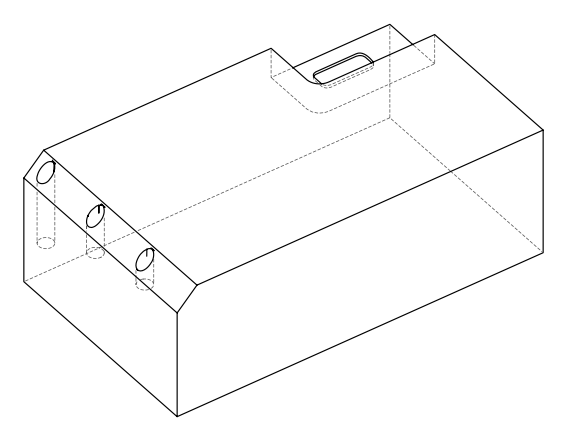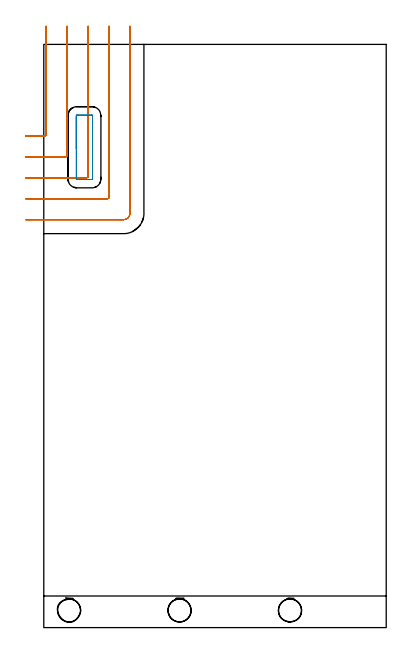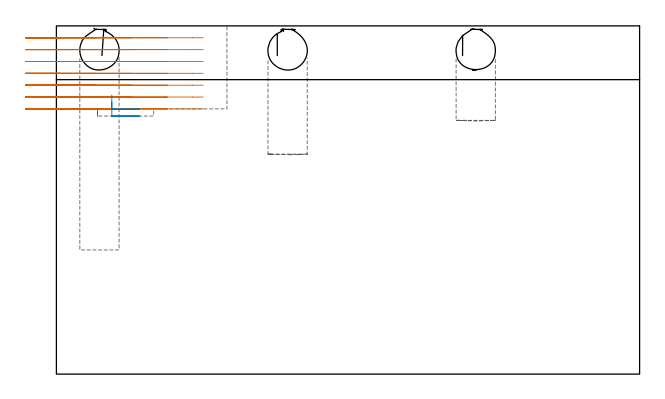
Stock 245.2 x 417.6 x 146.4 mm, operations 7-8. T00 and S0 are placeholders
(PLAN: 8 operations, 6 tool changes, 29.1 min)
(1 SPOT_DRILL | STEP1POCKET | NXT0321_9005460120000 | 0.03 min | 155 mm3)
(2 DRILL_BLIND_HOLE_INTO_CENTER | STEP1POCKET | UGT0301_502 | 0.38 min | 8108 mm3)
(3 DRILL_TO_ENLARGE_BLIND_HOLE | STEP1POCKET | UGT0301_376 | 0.38 min | 11839 mm3)
(4 INDEXABLE_INSERT_DRILL_BLIND_HOLE_FROM_SOLID | STEP1POCKET_1 | NXT0302_004 | 0.22 min | 11524 mm3)
(5 INDEXABLE_INSERT_DRILL_BLIND_HOLE_FROM_SOLID_1 | STEP1POCKET_2 | NXT0302_004 | 0.16 min | 8495 mm3)
(6 AREA_MILL | FG_CHAMFER_SURFACE | UGT0205_001 | 15.54 min | 56027 mm3)
(7 MILL_CORNER_NOTCH_RECTANGULAR | CORNER_NOTCH_RECTANGULAR | UGT0201_094 | Follow Part, ap 5, ae 75% | 11.71 min | 337496 mm3)
(8 MILL_RECTANGULAR_POCKET | POCKET_RECTANGULAR_STRAIGHT | NXT0201_011 | Follow Part, ap 3, ae 75% | 0.66 min | 3987 mm3)
(TOOL NXT0321_9005460120000 | NC Spot Drill, 142deg, 12mm, Carbide, Uncoated | D12 PA142 FL30 Z2)
(TOOL UGT0301_502 | Carbide Drill 10.7 mm | D10.7 PA118 FL94 Z2)
(TOOL UGT0301_376 | Twist Drill Flat Bottom 16.5 mm | D16.5 PA180 FL125 Z2)
(TOOL NXT0302_004 | Index. Insert Drill 16.5mm [880-D1650L20-05] | D16.5 PA176 FL83 Z2)
(TOOL UGT0205_001 | Chamfer Mill 20 x 3 x 45 deg. | D20 FL50 Z2)
(TOOL UGT0201_094 | End mill 20 mm | D20 FL38 Z4)
(TOOL NXT0201_011 | ENDMILL 12mm [2P460-1200-NA 1630] | D12 FL38 Z6)
(OP 7 MILL_CORNER_NOTCH_RECTANGULAR)
G17 G21 G94 G90
T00 M6
G54
G17 G0 G90 X-13. Y352.1 S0 M3
G43 Z156.4 H0
Z141.414
G94 G1 X-10. F250.
X0.706 F500.
G3 X1.7 Y353.094 R1.
G1 Y427.6
Y430.6 F250.
G0 Z156.4
X-13. Y337.1
Z141.414
G1 X-10.
X15.706 F500.
G3 X16.7 Y338.094 R1.
G1 Y427.6
Y430.6 F250.
G0 Z156.4
X-13. Y322.1
Z141.414
G1 X-10.
X30.705 F500.
G3 X31.7 Y323.095 R1.
G1 Y427.6
Y430.6 F250.
G0 Z156.4
X-13. Y307.1
Z141.414
G1 X-10.
X45.705 F500.
G3 X46.7 Y308.095 R1.
G1 Y427.6
Y430.6 F250.
G0 Z156.4
X-13. Y292.1
Z141.414
G1 X-10.
X57.1 F500.
G3 X61.7 Y296.7 R4.6
G1 Y427.6
Y430.6 F250.
G0 Z156.4
X-13. Y352.1
Z136.429
G1 X-10.
X0.706 F500.
G3 X1.7 Y353.094 R1.
G1 Y427.6
Y430.6 F250.
G0 Z156.4
X-13. Y337.1
Z136.429
G1 X-10.
X15.706 F500.
G3 X16.7 Y338.094 R1.
G1 Y427.6
Y430.6 F250.
G0 Z156.4
X-13. Y322.1
Z136.429
G1 X-10.
X30.705 F500.
G3 X31.7 Y323.095 R1.
G1 Y427.6
Y430.6 F250.
G0 Z156.4
X-13. Y307.1
Z136.429
G1 X-10.
X45.705 F500.
G3 X46.7 Y308.095 R1.
G1 Y427.6
Y430.6 F250.
G0 Z156.4
X-13. Y292.1
Z136.429
G1 X-10.
X57.1 F500.
G3 X61.7 Y296.7 R4.6
G1 Y427.6
Y430.6 F250.
G0 Z156.4
X-13. Y352.1
Z131.443
G1 X-10.
X0.706 F500.
G3 X1.7 Y353.094 R1.
G1 Y427.6
Y430.6 F250.
G0 Z156.4
X-13. Y337.1
Z131.443
G1 X-10.
X15.706 F500.
G3 X16.7 Y338.094 R1.
G1 Y427.6
Y430.6 F250.
G0 Z156.4
X-13. Y322.1
Z131.443
G1 X-10.
X30.705 F500.
G3 X31.7 Y323.095 R1.
G1 Y427.6
Y430.6 F250.
G0 Z156.4
X-13. Y307.1
Z131.443
G1 X-10.
X45.705 F500.
G3 X46.7 Y308.095 R1.
G1 Y427.6
Y430.6 F250.
G0 Z156.4
X-13. Y292.1
Z131.443
G1 X-10.
X57.1 F500.
G3 X61.7 Y296.7 R4.6
G1 Y427.6
Y430.6 F250.
G0 Z156.4
X-13. Y352.1
Z126.457
G1 X-10.
X0.706 F500.
G3 X1.7 Y353.094 R1.
G1 Y427.6
Y430.6 F250.
G0 Z156.4
X-13. Y337.1
Z126.457
G1 X-10.
X15.706 F500.
G3 X16.7 Y338.094 R1.
G1 Y427.6
Y430.6 F250.
G0 Z156.4
X-13. Y322.1
Z126.457
G1 X-10.
X30.705 F500.
G3 X31.7 Y323.095 R1.
G1 Y427.6
Y430.6 F250.
G0 Z156.4
X-13. Y307.1
Z126.457
G1 X-10.
X45.705 F500.
G3 X46.7 Y308.095 R1.
G1 Y427.6
Y430.6 F250.
G0 Z156.4
X-13. Y292.1
Z126.457
G1 X-10.
X57.1 F500.
G3 X61.7 Y296.7 R4.6
G1 Y427.6
Y430.6 F250.
G0 Z156.4
X-13. Y352.1
Z121.471
G1 X-10.
X0.706 F500.
G3 X1.7 Y353.094 R1.
G1 Y427.6
Y430.6 F250.
G0 Z156.4
X-13. Y337.1
Z121.471
G1 X-10.
X15.706 F500.
G3 X16.7 Y338.094 R1.
G1 Y427.6
Y430.6 F250.
G0 Z156.4
X-13. Y322.1
Z121.471
G1 X-10.
X30.705 F500.
G3 X31.7 Y323.095 R1.
G1 Y427.6
Y430.6 F250.
G0 Z156.4
X-13. Y307.1
Z121.471
G1 X-10.
X45.705 F500.
G3 X46.7 Y308.095 R1.
G1 Y427.6
Y430.6 F250.
G0 Z156.4
X-13. Y292.1
Z121.471
G1 X-10.
X57.1 F500.
G3 X61.7 Y296.7 R4.6
G1 Y427.6
Y430.6 F250.
G0 Z156.4
X-13. Y352.1
Z116.486
G1 X-10.
X0.706 F500.
G3 X1.7 Y353.094 R1.
G1 Y427.6
Y430.6 F250.
G0 Z156.4
X-13. Y337.1
Z116.486
G1 X-10.
X15.706 F500.
G3 X16.7 Y338.094 R1.
G1 Y427.6
Y430.6 F250.
G0 Z156.4
X-13. Y322.1
Z116.486
G1 X-10.
X30.705 F500.
G3 X31.7 Y323.095 R1.
G1 Y427.6
Y430.6 F250.
G0 Z156.4
X-13. Y307.1
Z116.486
G1 X-10.
X45.705 F500.
G3 X46.7 Y308.095 R1.
G1 Y427.6
Y430.6 F250.
G0 Z156.4
X-13. Y292.1
Z116.486
G1 X-10.
X57.1 F500.
G3 X61.7 Y296.7 R4.6
G1 Y427.6
Y430.6 F250.
G0 Z156.4
X-13. Y352.1
Z111.5
G1 X-10.
X0.706 F500.
G3 X1.7 Y353.094 R1.
G1 Y427.6
Y430.6 F250.
G0 Z156.4
X-13. Y337.1
Z111.5
G1 X-10.
X15.706 F500.
G3 X16.7 Y338.094 R1.
G1 Y427.6
Y430.6 F250.
G0 Z156.4
X-13. Y322.1
Z111.5
G1 X-10.
X30.705 F500.
G3 X31.7 Y323.095 R1.
G1 Y427.6
Y430.6 F250.
G0 Z156.4
X-13. Y307.1
Z111.5
G1 X-10.
X45.705 F500.
G3 X46.7 Y308.095 R1.
G1 Y427.6
Y430.6 F250.
G0 Z156.4
X-13. Y292.1
Z111.5
G1 X-10.
X57.1 F500.
G3 X61.7 Y296.7 R4.6
G1 Y427.6
Y430.6 F250.
G0 Z156.4
M5
M2
(OP 8 MILL_RECTANGULAR_POCKET)
G17 G21 G94 G90
T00 M6
G54
G17 G0 G90 X23.3 Y366.026 S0 M3
G43 Z156.4 H1
Z117.331
G94 G1 Y343.95 Z111.415 F250.
Y321.3 F500.
G3 X23.7 Y320.9 R0.4
G1 X34.5
G3 X34.9 Y321.3 R0.4
G1 Y366.6
G3 X34.5 Y367. R0.4
G1 X23.7
G3 X23.3 Y366.6 R0.4
G1 Y343.95
Y342.95
G0 Y366.026 Z114.415
G1 Y343.95 Z108.5 F250.
Y321.3 F500.
G3 X23.7 Y320.9 R0.4
G1 X34.5
G3 X34.9 Y321.3 R0.4
G1 Y366.6
G3 X34.5 Y367. R0.4
G1 X23.7
G3 X23.3 Y366.6 R0.4
G1 Y343.95
Y342.95
G0 Z156.4
M5
M2
